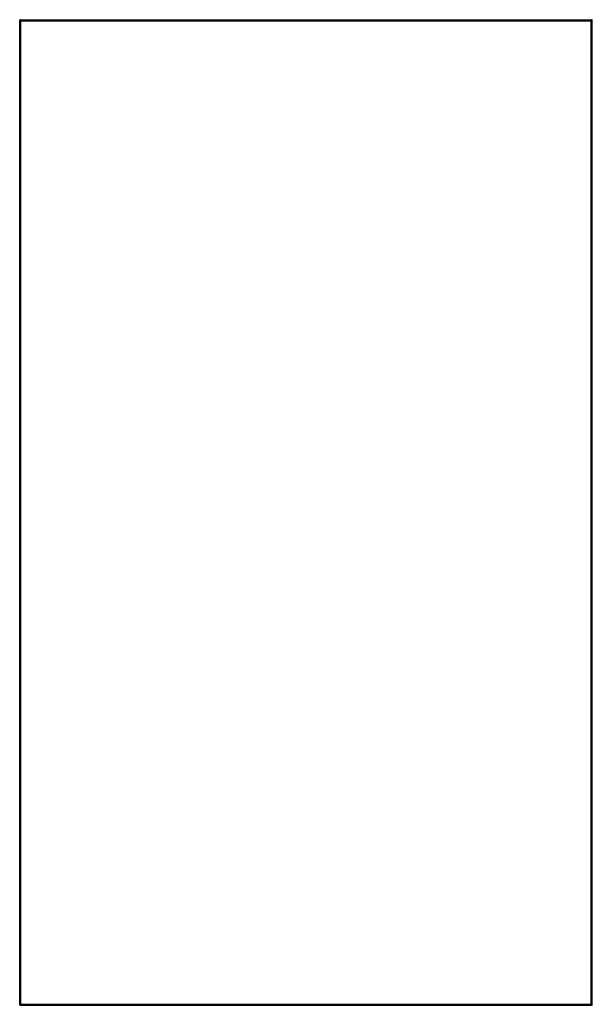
# Model space of a CAD drawing. Extents: x 111 to 169, y -198 to -97.
import ezdxf

# ---------------------------------------------------------------- set-up
doc = ezdxf.new("R2010")
doc.units = 0
doc.header["$MEASUREMENT"] = 0
doc.layers.add('BLACK', color=250, linetype='CONTINUOUS')

msp = doc.modelspace()

# ---------------------------------------------------------------- linework, layer by layer
at = {"layer": 'BLACK'}
for p, q in [((110.95, -197.5), (110.95, -97.5)), ((111, -97.45), (169, -97.45)), ((111, -97.55), (169, -97.55)), ((111.05, -197.5), (111.05, -97.5)), ((168.95, -197.5), (168.95, -97.5)), ((169.05, -197.5), (169.05, -97.5)), ((111, -197.45), (169, -197.45)), ((111, -197.55), (169, -197.55))]:
    msp.add_line(p, q, dxfattribs=at)
for centre, start, end in [((111, -97.5), 360, 540), ((111, -97.5), 90, 270), ((169, -97.5), 360, 540), ((169, -97.5), 270, 450), ((111, -197.5), 90, 270), ((111, -197.5), 180, 360), ((169, -197.5), 180, 360), ((169, -197.5), 270, 450)]:
    msp.add_arc(centre, 0.05, start, end, dxfattribs=at)

doc.saveas('drawing.dxf')
